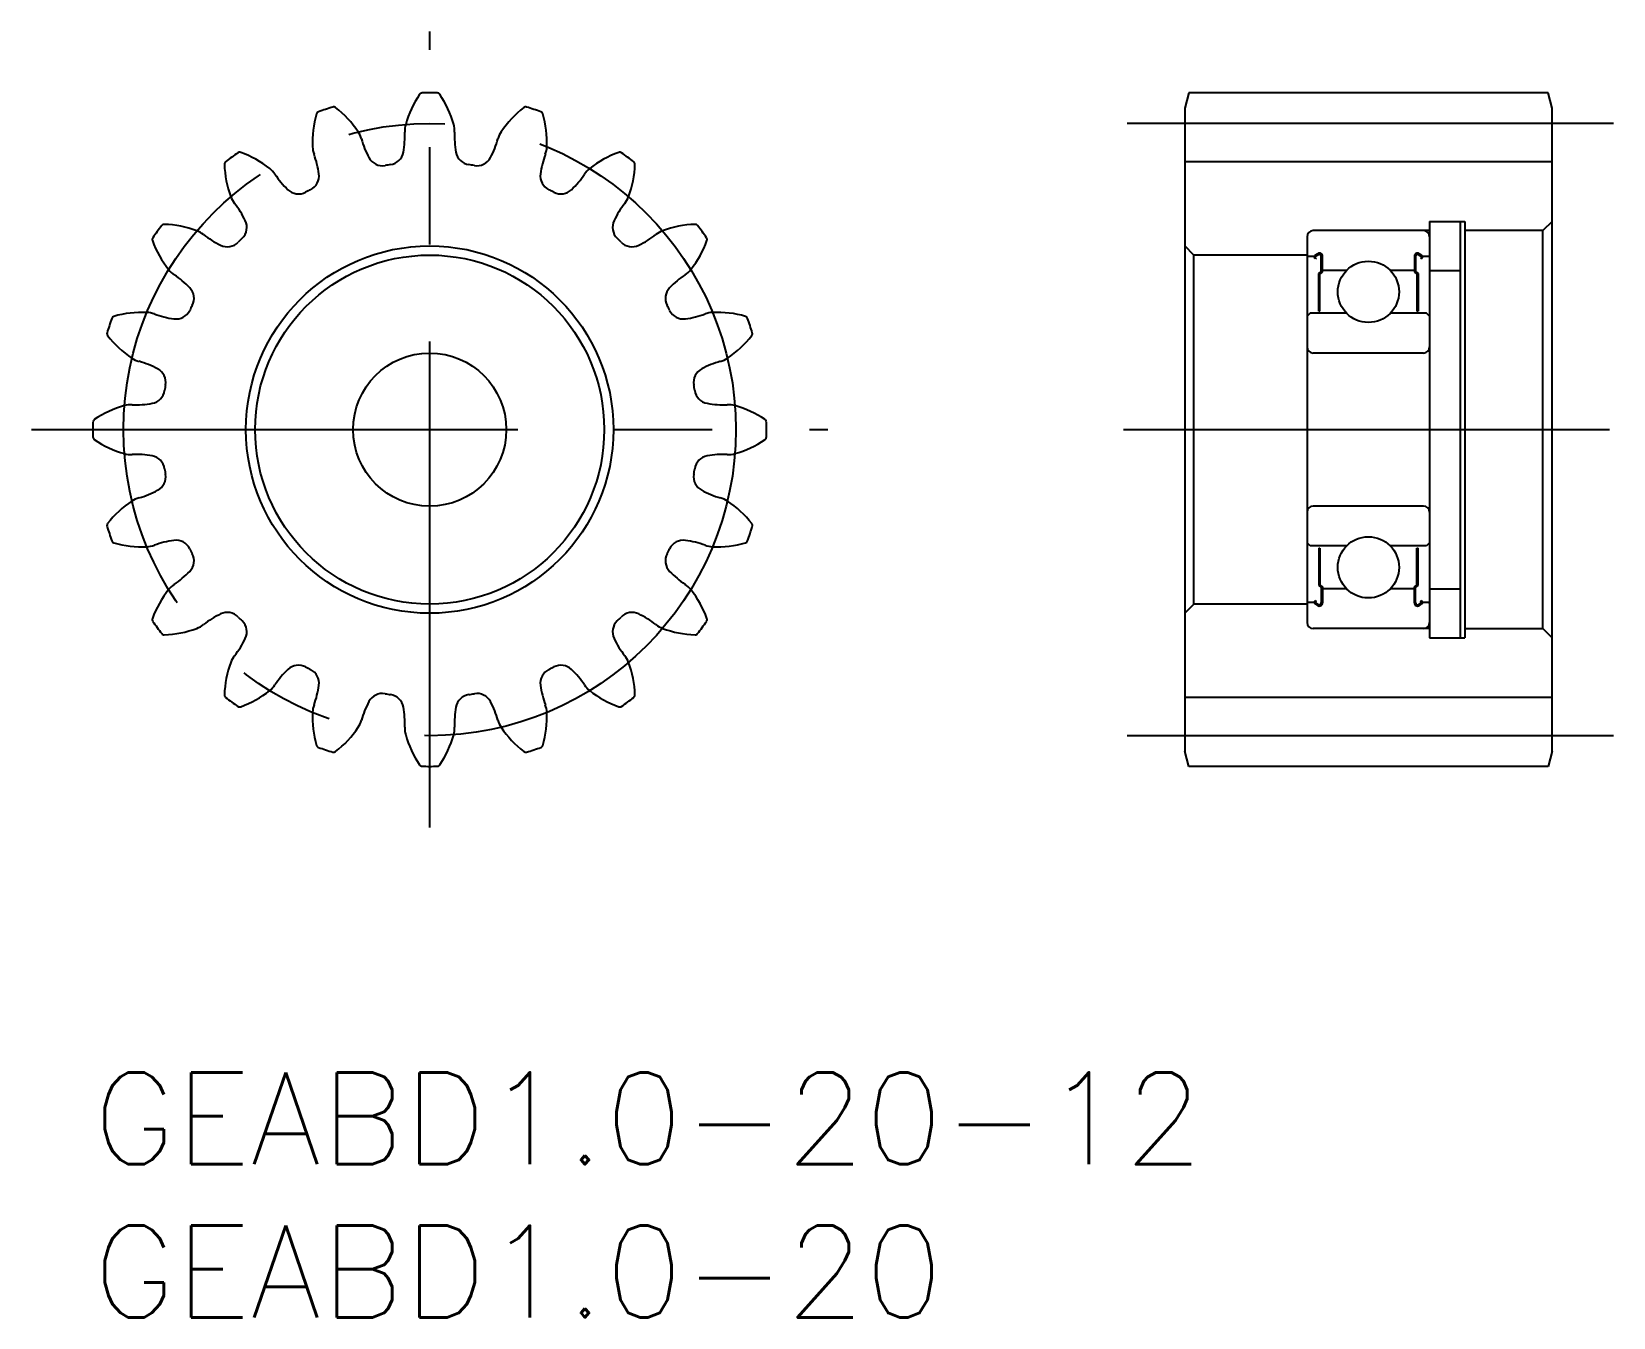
# Model space of a CAD drawing. Extents: x -2 to 49.7, y -8 to 34.
import ezdxf

# ---------------------------------------------------------------- set-up
doc = ezdxf.new("R2010")
doc.units = 0
doc.header["$LTSCALE"] = 0.5
doc.linetypes.add('CENTER', pattern=[50.8, 31.75, -6.35, 6.35, -6.35])
for name, color, linetype in [('MSM_CENTER', 1, 'CENTER'), ('MSM_CONTINUOUS', 7, 'CONTINUOUS'), ('MSM_PART_NUMBER', 7, 'CONTINUOUS')]:
    doc.layers.add(name, color=color, linetype=linetype)
doc.styles.get("Standard").update_dxf_attribs({"font": 'txt.shx', "height": 3, "bigfont": 'bigfont.shx'})

# ---------------------------------------------------------------- blocks, each defined once
blk = doc.blocks.new('*U5')
at = {"layer": 'MSM_PART_NUMBER'}
blk.add_text('GEABD1.0-20-12', height=3, dxfattribs=at).set_placement((0, -3))
blk = doc.blocks.new('*U6')
at = {"layer": 'MSM_PART_NUMBER'}
blk.add_text('GEABD1.0-20', height=3, dxfattribs=at).set_placement((0, -8))

msp = doc.modelspace()

# ---------------------------------------------------------------- linework, layer by layer
at = {"layer": 'MSM_CENTER'}
for p, q in [((11, 8), (11, 34)), ((49.658, 31), (33.658, 31)), ((-2, 21), (24, 21)), ((33.658, 21), (49.658, 21)), ((49.658, 11), (33.658, 11))]:
    msp.add_line(p, q, dxfattribs=at)
msp.add_circle((11, 21), 10, dxfattribs=at)
at = {"layer": 'MSM_CONTINUOUS'}
for p, q in [((35.792, 32), (35.658, 31.5)), ((47.524, 32), (35.792, 32)), ((47.658, 31.5), (47.524, 32)), ((35.658, 31.5), (35.658, 10.5)), ((47.658, 10.5), (47.658, 31.5)), ((47.658, 29.75), (35.658, 29.75)), ((43.658, 27.5), (39.858, 27.5)), ((43.658, 27.8), (43.658, 14.2)), ((43.658, 27.8), (44.808, 27.8)), ((44.658, 27.8), (44.658, 14.2)), ((44.808, 27.8), (44.808, 14.2)), ((47.358, 27.5), (44.808, 27.5)), ((47.658, 27.8), (47.358, 27.5)), ((47.358, 14.5), (47.358, 27.5)), ((35.958, 26.7), (35.658, 27)), ((39.658, 27.3), (39.658, 14.7)), ((39.658, 26.7), (35.958, 26.7)), ((35.958, 15.3), (35.958, 26.7)), ((39.658, 26.68), (39.688, 26.65)), ((39.888, 26.65), (39.688, 26.65)), ((39.928, 26.582), (39.903, 26.607)), ((40.003, 26.746), (39.91, 26.684)), ((39.928, 26.582), (39.956, 26.611)), ((39.956, 26.611), (39.931, 26.636)), ((40.025, 26.713), (39.932, 26.651)), ((40.118, 26.16), (40.118, 26.663)), ((40.158, 26.14), (40.158, 26.663)), ((43.158, 26.663), (43.158, 26.14)), ((43.198, 26.663), (43.198, 26.16)), ((43.384, 26.651), (43.291, 26.713)), ((43.406, 26.684), (43.313, 26.746)), ((43.385, 26.636), (43.36, 26.611)), ((43.36, 26.611), (43.387, 26.582)), ((43.413, 26.607), (43.387, 26.582)), ((43.628, 26.65), (43.428, 26.65)), ((43.658, 26.68), (43.628, 26.65)), ((40.034, 26.098), (40.118, 26.16)), ((40.034, 24.872), (40.034, 26.098)), ((40.074, 26.078), (40.158, 26.14)), ((40.074, 24.872), (40.074, 26.078)), ((40.188, 26.2), (40.158, 26.23)), ((40.944, 26.2), (40.188, 26.2)), ((43.128, 26.2), (42.372, 26.2)), ((43.158, 26.23), (43.128, 26.2)), ((43.158, 26.14), (43.241, 26.078)), ((43.198, 26.16), (43.281, 26.098)), ((43.241, 26.078), (43.241, 24.872)), ((43.281, 26.098), (43.281, 24.872)), ((43.658, 26.2), (44.658, 26.2)), ((39.758, 24.8), (39.658, 24.7)), ((40.944, 24.8), (39.758, 24.8)), ((40.034, 24.872), (40.074, 24.872)), ((43.558, 24.8), (42.372, 24.8)), ((43.241, 24.872), (43.281, 24.872)), ((43.658, 24.7), (43.558, 24.8)), ((43.458, 23.5), (39.858, 23.5)), ((43.458, 18.5), (39.858, 18.5)), ((39.758, 17.2), (39.658, 17.3)), ((40.944, 17.2), (39.758, 17.2)), ((40.034, 17.128), (40.034, 15.902)), ((40.034, 17.128), (40.074, 17.128)), ((40.074, 17.128), (40.074, 15.922)), ((43.558, 17.2), (42.372, 17.2)), ((43.241, 15.922), (43.241, 17.128)), ((43.241, 17.128), (43.281, 17.128)), ((43.281, 15.902), (43.281, 17.128)), ((43.658, 17.3), (43.558, 17.2)), ((40.034, 15.902), (40.118, 15.84)), ((40.074, 15.922), (40.158, 15.86)), ((40.118, 15.84), (40.118, 15.337)), ((40.158, 15.86), (40.158, 15.337)), ((40.188, 15.8), (40.158, 15.77)), ((40.944, 15.8), (40.188, 15.8)), ((43.128, 15.8), (42.372, 15.8)), ((43.158, 15.77), (43.128, 15.8)), ((43.158, 15.86), (43.241, 15.922)), ((43.158, 15.337), (43.158, 15.86)), ((43.198, 15.84), (43.281, 15.902)), ((43.198, 15.337), (43.198, 15.84)), ((43.658, 15.8), (44.658, 15.8)), ((35.958, 15.3), (35.658, 15)), ((39.658, 15.3), (35.958, 15.3)), ((39.658, 15.32), (39.688, 15.35)), ((39.888, 15.35), (39.688, 15.35)), ((39.928, 15.418), (39.903, 15.393)), ((40.003, 15.254), (39.91, 15.316)), ((39.928, 15.418), (39.956, 15.389)), ((39.956, 15.389), (39.931, 15.364)), ((40.025, 15.287), (39.932, 15.349)), ((43.384, 15.349), (43.291, 15.287)), ((43.406, 15.316), (43.313, 15.254)), ((43.36, 15.389), (43.387, 15.418)), ((43.385, 15.364), (43.36, 15.389)), ((43.413, 15.393), (43.387, 15.418)), ((43.628, 15.35), (43.428, 15.35)), ((43.658, 15.32), (43.628, 15.35)), ((43.658, 14.5), (39.858, 14.5)), ((44.808, 14.5), (47.358, 14.5)), ((47.358, 14.5), (47.658, 14.2)), ((43.658, 14.2), (44.808, 14.2)), ((47.658, 12.25), (35.658, 12.25)), ((35.792, 10), (35.658, 10.5)), ((47.658, 10.5), (47.524, 10)), ((47.524, 10), (35.792, 10))]:
    msp.add_line(p, q, dxfattribs=at)
for centre, radius in [((11, 21), 6), ((11, 21), 5.7), ((41.658, 25.5), 1), ((11, 21), 2.5), ((41.658, 16.5), 1)]:
    msp.add_circle(centre, radius, dxfattribs=at)
for centre, radius, start, end in [((11, 21), 11, 106.7082, 109.2918), ((7.866, 31.44), 0.1, 52.231, 106.7082), ((5.886, 28.884), 3.333, 33.5, 52.231), ((13.428, 30.078), 3.333, 145.769, 164.5), ((10.754, 31.897), 0.1, 91.2918, 145.769), ((11, 21), 11, 88.7082, 91.2918), ((11.246, 31.897), 0.1, 34.231, 88.7082), ((8.572, 30.078), 3.333, 15.5, 34.231), ((16.114, 28.884), 3.333, 127.769, 146.5), ((14.134, 31.44), 0.1, 73.2918, 127.7689), ((11, 21), 11, 70.7082, 73.2918), ((10.503, 30.384), 3.333, 163.769, 182.5), ((7.399, 31.288), 0.1, 109.2918, 163.769), ((14.601, 31.288), 0.1, 16.231, 70.7082), ((11.497, 30.384), 3.333, 357.5, 16.231), ((7.987, 30.274), 0.814, 15.7852, 33.5), ((11.73, 31.335), 3.077, 195.8252, 208.1159), ((7.112, 30.603), 3.077, 349.8841, 2.1748), ((11, 30.752), 0.814, 164.5, 182.2148), ((11, 30.752), 0.814, 357.7852, 15.5), ((14.888, 30.603), 3.077, 177.8252, 190.1159), ((10.27, 31.335), 3.077, 331.8841, 344.1748), ((14.013, 30.274), 0.814, 146.5, 164.2148), ((11, 21), 11, 124.7082, 127.2918), ((4.794, 29.96), 0.1, 70.231, 124.7082), ((3.7, 26.918), 3.333, 51.5, 70.231), ((7.987, 30.274), 0.814, 182.5, 200.2148), ((4.334, 28.932), 3.077, 7.8841, 20.1748), ((9.649, 30.151), 0.5, 278.4011, 349.8841), ((12.351, 30.151), 0.5, 190.1159, 261.5989), ((17.666, 28.932), 3.077, 159.8252, 172.1159), ((14.013, 30.274), 0.814, 339.7852, 357.5), ((18.3, 26.918), 3.333, 109.769, 128.5), ((17.206, 29.96), 0.1, 55.2918, 109.769), ((11, 21), 11, 52.7082, 55.2918), ((4.396, 29.672), 0.1, 127.2918, 181.769), ((7.628, 29.771), 3.333, 181.769, 200.5), ((5.268, 28.889), 0.814, 33.7852, 51.5), ((9.458, 30.12), 0.5, 208.1159, 279.5989), ((11, 21), 8.75, 98.4011, 99.5989), ((11, 21), 8.75, 80.4011, 81.5989), ((12.542, 30.12), 0.5, 260.4011, 331.8841), ((16.732, 28.889), 0.814, 128.5, 146.2148), ((14.372, 29.771), 3.333, 339.5, 358.231), ((17.604, 29.672), 0.1, 358.231, 52.7082), ((8.501, 31.055), 3.077, 213.8252, 226.1159), ((6.887, 29.285), 0.5, 296.4011, 7.8841), ((15.113, 29.285), 0.5, 172.1159, 243.5989), ((13.499, 31.055), 3.077, 313.8841, 326.1748), ((5.268, 28.889), 0.814, 200.5, 218.2148), ((6.715, 29.197), 0.5, 226.1159, 297.5989), ((11, 21), 8.75, 116.4011, 117.5989), ((11, 21), 8.75, 62.4011, 63.5989), ((15.285, 29.197), 0.5, 242.4011, 313.8841), ((16.732, 28.889), 0.814, 321.7852, 339.5), ((2.21, 26.484), 3.077, 25.8841, 38.1748), ((19.79, 26.484), 3.077, 141.8252, 154.1159), ((11, 21), 11, 142.7082, 145.2918), ((2.328, 27.604), 0.1, 88.231, 142.7082), ((2.229, 24.372), 3.333, 69.5, 88.231), ((3.111, 26.732), 0.814, 51.7852, 69.5), ((4.528, 27.609), 0.5, 314.4011, 25.8841), ((17.472, 27.609), 0.5, 154.1159, 225.5989), ((18.889, 26.732), 0.814, 110.5, 128.2148), ((19.771, 24.372), 3.333, 91.769, 110.5), ((19.672, 27.604), 0.1, 37.2918, 91.769), ((11, 21), 11, 34.7082, 37.2918), ((39.858, 27.3), 0.2, 90, 180), ((43.458, 27.3), 0.2, 0, 90), ((2.04, 27.206), 0.1, 145.2918, 199.769), ((5.082, 28.3), 3.333, 199.769, 218.5), ((5.516, 29.79), 3.077, 231.8252, 244.1159), ((4.391, 27.472), 0.5, 244.1159, 315.5989), ((11, 21), 8.75, 134.4011, 135.5989), ((11, 21), 8.75, 44.4011, 45.5989), ((17.609, 27.472), 0.5, 224.4011, 295.8841), ((16.484, 29.79), 3.077, 295.8841, 308.1748), ((16.918, 28.3), 3.333, 321.5, 340.231), ((19.96, 27.206), 0.1, 340.231, 34.7082), ((39.938, 26.643), 0.05, 123.5192, 226.0607), ((39.938, 26.643), 0.01, 123.5173, 226.0606), ((40.058, 26.663), 0.1, 0, 123.5193), ((40.058, 26.663), 0.06, 0, 123.519), ((43.258, 26.663), 0.1, 56.4807, 179.9999), ((43.258, 26.663), 0.06, 56.481, 179.9999), ((43.378, 26.643), 0.01, 313.9392, 56.4827), ((43.378, 26.643), 0.05, 313.9392, 56.4807), ((3.111, 26.732), 0.814, 218.5, 236.2148), ((0.945, 23.499), 3.077, 43.8841, 56.1748), ((21.055, 23.499), 3.077, 123.8252, 136.1159), ((18.889, 26.732), 0.814, 303.7852, 321.5), ((2.803, 25.285), 0.5, 332.4011, 43.8841), ((19.197, 25.285), 0.5, 136.1159, 207.5989), ((1.616, 21.497), 3.333, 87.5, 106.231), ((1.726, 24.013), 0.814, 69.7852, 87.5), ((2.715, 25.113), 0.5, 262.1159, 333.5989), ((11, 21), 8.75, 152.4011, 153.5989), ((11, 21), 8.75, 26.4011, 27.5989), ((19.285, 25.113), 0.5, 206.4011, 277.8841), ((20.274, 24.013), 0.814, 92.5, 110.2148), ((20.384, 21.497), 3.333, 73.769, 92.5), ((11, 21), 11, 160.7082, 163.2918), ((0.712, 24.601), 0.1, 106.231, 160.7082), ((3.068, 27.666), 3.077, 249.8252, 262.1159), ((18.932, 27.666), 3.077, 277.8841, 290.1748), ((21.288, 24.601), 0.1, 19.2918, 73.769), ((11, 21), 11, 16.7082, 19.2918), ((0.56, 24.134), 0.1, 163.2918, 217.769), ((3.116, 26.114), 3.333, 217.769, 236.5), ((18.884, 26.114), 3.333, 303.5, 322.231), ((21.44, 24.134), 0.1, 322.231, 16.7082), ((1.726, 24.013), 0.814, 236.5, 254.2148), ((20.274, 24.013), 0.814, 285.7852, 303.5), ((39.858, 23.7), 0.2, 180, 270), ((43.458, 23.7), 0.2, 270, 0), ((0.665, 20.27), 3.077, 61.8841, 74.1748), ((1.88, 22.542), 0.5, 350.4011, 61.8841), ((20.12, 22.542), 0.5, 118.1159, 189.5989), ((21.335, 20.27), 3.077, 105.8252, 118.1159), ((1.849, 22.351), 0.5, 280.1159, 351.5989), ((11, 21), 8.75, 170.4011, 171.5989), ((11, 21), 8.75, 8.4011, 9.5989), ((20.151, 22.351), 0.5, 188.4011, 259.8841), ((1.922, 18.572), 3.333, 105.5, 124.231), ((1.248, 21), 0.814, 87.7852, 105.5), ((1.397, 24.888), 3.077, 267.8252, 280.1159), ((20.603, 24.888), 3.077, 259.8841, 272.1748), ((20.752, 21), 0.814, 74.5, 92.2148), ((20.078, 18.572), 3.333, 55.769, 74.5), ((11, 21), 11, 178.7082, 181.2918), ((0.103, 21.246), 0.1, 124.231, 178.7082), ((21.897, 21.246), 0.1, 1.2918, 55.769), ((11, 21), 11, 358.7082, 1.2918), ((0.103, 20.754), 0.1, 181.2918, 235.769), ((1.922, 23.428), 3.333, 235.769, 254.5), ((20.078, 23.428), 3.333, 285.5, 304.231), ((21.897, 20.754), 0.1, 304.231, 358.7082), ((1.248, 21), 0.814, 254.5, 272.2148), ((1.397, 17.112), 3.077, 79.8841, 92.1748), ((20.603, 17.112), 3.077, 87.8252, 100.1159), ((20.752, 21), 0.814, 267.7852, 285.5), ((1.849, 19.649), 0.5, 8.4011, 79.8841), ((11, 21), 8.75, 188.4011, 189.5989), ((11, 21), 8.75, 350.4011, 351.5989), ((20.151, 19.649), 0.5, 100.1159, 171.5989), ((1.88, 19.458), 0.5, 298.1159, 9.5989), ((20.12, 19.458), 0.5, 170.4011, 241.8841), ((3.116, 15.886), 3.333, 123.5, 142.231), ((1.726, 17.987), 0.814, 105.7852, 123.5), ((0.665, 21.73), 3.077, 285.8252, 298.1159), ((21.335, 21.73), 3.077, 241.8841, 254.1748), ((20.274, 17.987), 0.814, 56.5, 74.2148), ((18.884, 15.886), 3.333, 37.769, 56.5), ((39.858, 18.3), 0.2, 90, 180), ((43.458, 18.3), 0.2, 0, 90), ((0.56, 17.866), 0.1, 142.231, 196.7082), ((11, 21), 11, 196.7082, 199.2918), ((11, 21), 11, 340.7082, 343.2918), ((21.44, 17.866), 0.1, 343.2918, 37.769), ((0.712, 17.399), 0.1, 199.2918, 253.769), ((1.616, 20.503), 3.333, 253.769, 272.5), ((1.726, 17.987), 0.814, 272.5, 290.2148), ((3.068, 14.334), 3.077, 97.8841, 110.1748), ((2.715, 16.887), 0.5, 26.4011, 97.8841), ((11, 21), 8.75, 206.4011, 207.5989), ((11, 21), 8.75, 332.4011, 333.5989), ((19.285, 16.887), 0.5, 82.1159, 153.5989), ((18.932, 14.334), 3.077, 69.8252, 82.1159), ((20.274, 17.987), 0.814, 249.7852, 267.5), ((20.384, 20.503), 3.333, 267.5, 286.231), ((21.288, 17.399), 0.1, 286.231, 340.7082), ((2.803, 16.715), 0.5, 316.1159, 27.5989), ((19.197, 16.715), 0.5, 152.4011, 223.8841), ((0.945, 18.501), 3.077, 303.8252, 316.1159), ((21.055, 18.501), 3.077, 223.8841, 236.1748), ((5.082, 13.7), 3.333, 141.5, 160.231), ((3.111, 15.268), 0.814, 123.7852, 141.5), ((18.889, 15.268), 0.814, 38.5, 56.2148), ((16.918, 13.7), 3.333, 19.769, 38.5), ((4.391, 14.528), 0.5, 44.4011, 115.8841), ((17.609, 14.528), 0.5, 64.1159, 135.5989), ((39.938, 15.357), 0.05, 133.9393, 236.4808), ((39.938, 15.357), 0.01, 133.9394, 236.4827), ((40.058, 15.337), 0.1, 236.4807, 0), ((40.058, 15.337), 0.06, 236.481, 0), ((43.258, 15.337), 0.1, 180.0001, 303.5193), ((43.258, 15.337), 0.06, 180.0001, 303.519), ((43.378, 15.357), 0.01, 303.5173, 46.0608), ((43.378, 15.357), 0.05, 303.5193, 46.0608), ((2.04, 14.794), 0.1, 160.231, 214.7082), ((11, 21), 11, 214.7082, 217.2918), ((2.229, 17.628), 3.333, 271.769, 290.5), ((3.111, 15.268), 0.814, 290.5, 308.2148), ((5.516, 12.21), 3.077, 115.8841, 128.1748), ((11, 21), 8.75, 224.4011, 225.5989), ((4.528, 14.391), 0.5, 334.1159, 45.5989), ((17.472, 14.391), 0.5, 134.4011, 205.8841), ((11, 21), 8.75, 314.4011, 315.5989), ((16.484, 12.21), 3.077, 51.8252, 64.1159), ((18.889, 15.268), 0.814, 231.7852, 249.5), ((19.771, 17.628), 3.333, 249.5, 268.231), ((11, 21), 11, 322.7082, 325.2918), ((19.96, 14.794), 0.1, 325.2918, 19.769), ((39.858, 14.7), 0.2, 180, 270), ((43.458, 14.7), 0.2, 270, 0), ((2.328, 14.396), 0.1, 217.2918, 271.769), ((2.21, 15.516), 3.077, 321.8252, 334.1159), ((19.79, 15.516), 3.077, 205.8841, 218.1748), ((19.672, 14.396), 0.1, 268.231, 322.7082), ((5.268, 13.111), 0.814, 141.7852, 159.5), ((16.732, 13.111), 0.814, 20.5, 38.2148), ((7.628, 12.229), 3.333, 159.5, 178.231), ((8.501, 10.945), 3.077, 133.8841, 146.1748), ((6.715, 12.803), 0.5, 62.4011, 133.8841), ((11, 21), 8.75, 242.4011, 243.5989), ((6.887, 12.715), 0.5, 352.1159, 63.5989), ((15.113, 12.715), 0.5, 116.4011, 187.8841), ((11, 21), 8.75, 296.4011, 297.5989), ((15.285, 12.803), 0.5, 46.1159, 117.5989), ((13.499, 10.945), 3.077, 33.8252, 46.1159), ((14.372, 12.229), 3.333, 1.769, 20.5), ((3.7, 15.082), 3.333, 289.769, 308.5), ((5.268, 13.111), 0.814, 308.5, 326.2148), ((4.334, 13.068), 3.077, 339.8252, 352.1159), ((17.666, 13.068), 3.077, 187.8841, 200.1748), ((16.732, 13.111), 0.814, 213.7852, 231.5), ((18.3, 15.082), 3.333, 231.5, 250.231), ((4.396, 12.328), 0.1, 178.231, 232.7082), ((11, 21), 11, 232.7082, 235.2918), ((4.794, 12.04), 0.1, 235.2918, 289.769), ((7.987, 11.726), 0.814, 159.7852, 177.5), ((11.73, 10.665), 3.077, 151.8841, 164.1748), ((9.458, 11.88), 0.5, 80.4011, 151.8841), ((11, 21), 8.75, 260.4011, 261.5989), ((9.649, 11.849), 0.5, 10.1159, 81.5989), ((7.112, 11.397), 3.077, 357.8252, 10.1159), ((14.888, 11.397), 3.077, 169.8841, 182.1748), ((12.351, 11.849), 0.5, 98.4011, 169.8841), ((11, 21), 8.75, 278.4011, 279.5989), ((12.542, 11.88), 0.5, 28.1159, 99.5989), ((10.27, 10.665), 3.077, 15.8252, 28.1159), ((14.013, 11.726), 0.814, 2.5, 20.2148), ((17.206, 12.04), 0.1, 250.231, 304.7082), ((11, 21), 11, 304.7082, 307.2918), ((17.604, 12.328), 0.1, 307.2918, 1.769), ((10.503, 11.616), 3.333, 177.5, 196.231), ((7.987, 11.726), 0.814, 326.5, 344.2148), ((14.013, 11.726), 0.814, 195.7852, 213.5), ((11.497, 11.616), 3.333, 343.769, 2.5), ((5.886, 13.116), 3.333, 307.769, 326.5), ((11, 11.248), 0.814, 177.7852, 195.5), ((13.428, 11.922), 3.333, 195.5, 214.231), ((8.572, 11.922), 3.333, 325.769, 344.5), ((11, 11.248), 0.814, 344.5, 2.2148), ((16.114, 13.116), 3.333, 213.5, 232.231), ((7.399, 10.712), 0.1, 196.231, 250.7082), ((11, 21), 11, 250.7082, 253.2918), ((7.866, 10.56), 0.1, 253.2918, 307.769), ((14.134, 10.56), 0.1, 232.231, 286.7082), ((11, 21), 11, 286.7082, 289.2918), ((14.601, 10.712), 0.1, 289.2918, 343.769), ((10.754, 10.103), 0.1, 214.231, 268.7082), ((11, 21), 11, 268.7082, 271.2918), ((11.246, 10.103), 0.1, 271.2918, 325.769)]:
    msp.add_arc(centre, radius, start, end, dxfattribs=at)

# ---------------------------------------------------------------- block references
for name in ['*U5', '*U6']:
    msp.add_blockref(name, (0, 0), dxfattribs=at)

doc.saveas('drawing.dxf')
